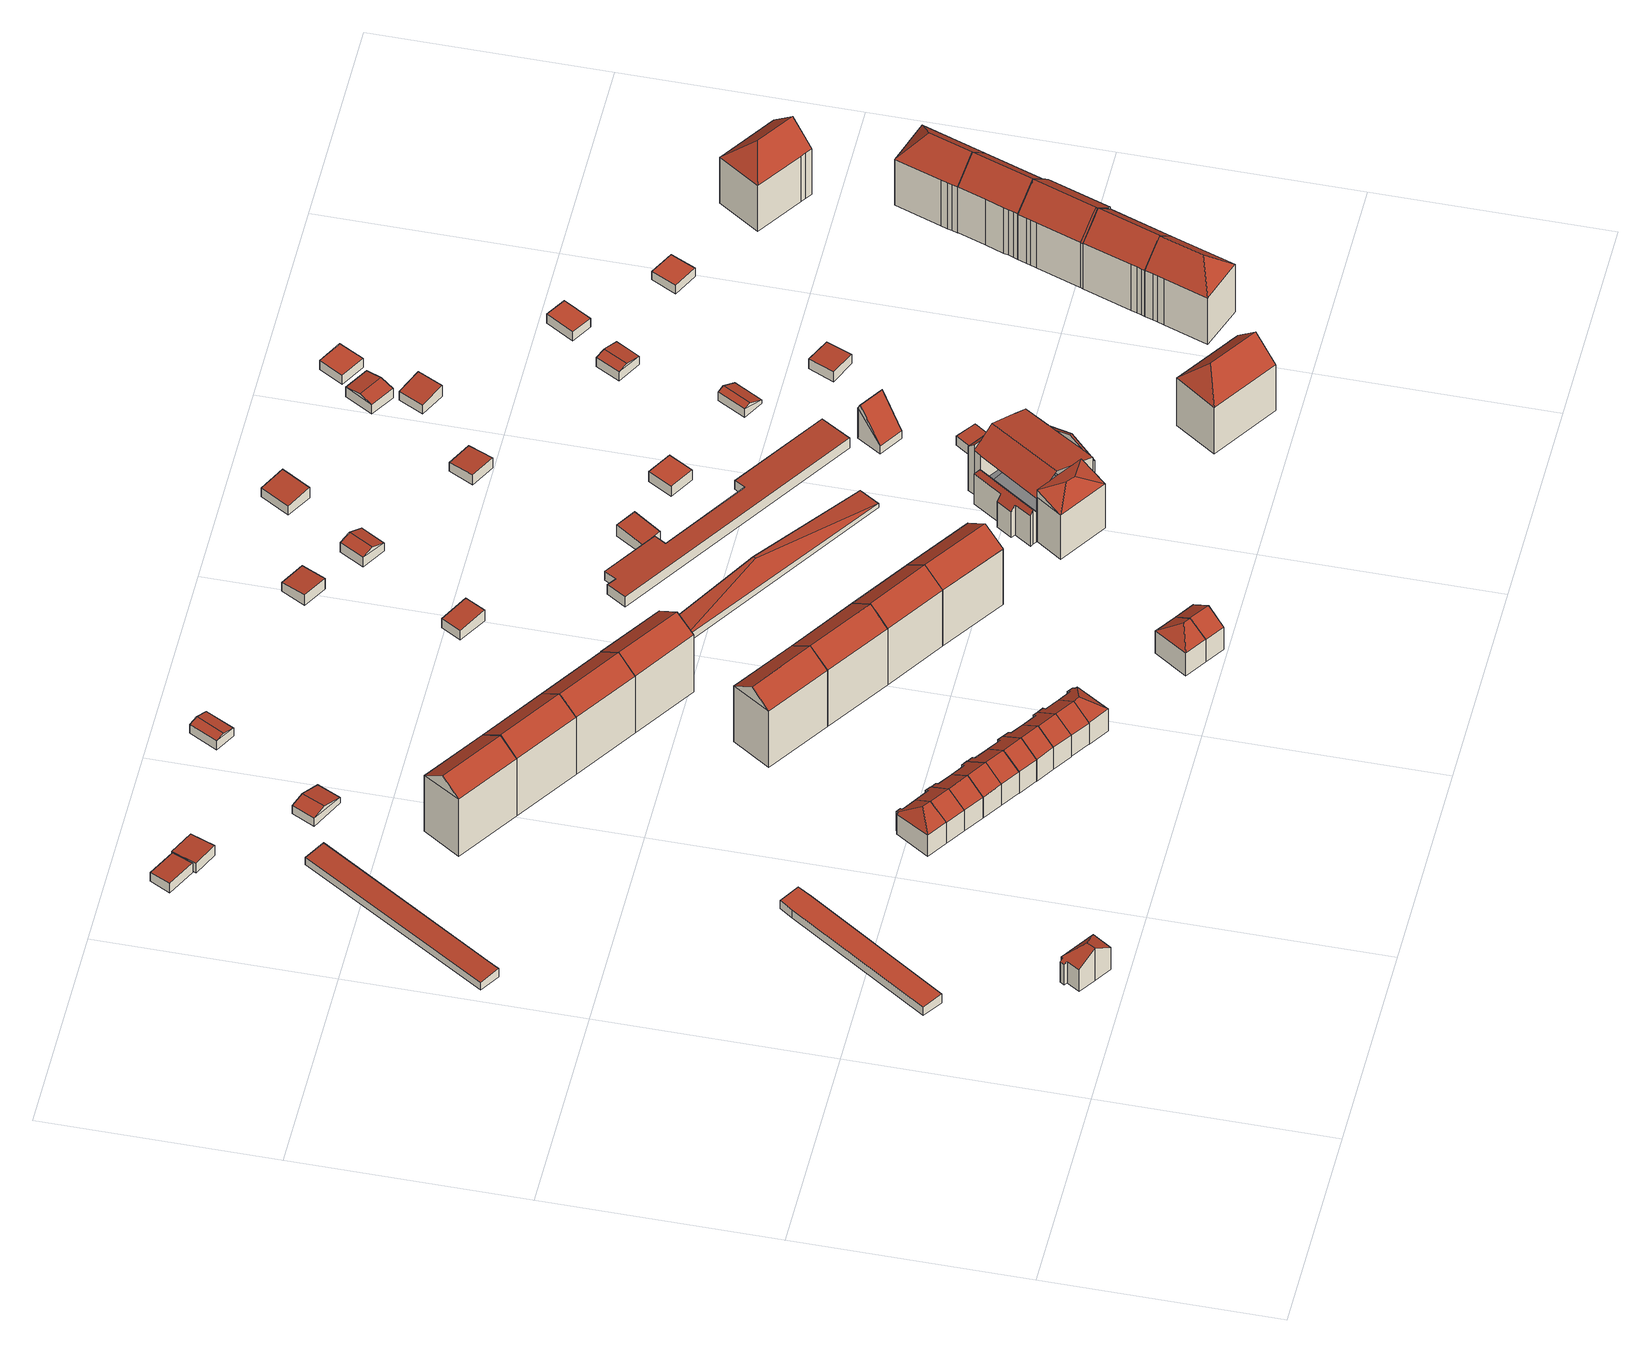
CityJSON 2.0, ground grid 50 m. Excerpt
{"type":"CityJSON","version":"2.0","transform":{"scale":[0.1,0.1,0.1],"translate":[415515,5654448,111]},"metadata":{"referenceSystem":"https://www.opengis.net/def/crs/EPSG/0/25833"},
"CityObjects":{
"building1":{"type":"Building","attributes":{"Dachtyp_tdc":"tdcHipAndGableRoof","Gemeindeschluessel":14612000,"Dachneigung":33.49,"QualitaetDacherkennung":79,"Geometrietyp2DReferenz":"3000","measuredHeight":9.02,"function":"31001_9998","roofType":"5000"},"geometry":[{"type":"Solid","lod":"2","boundaries":[[[[0,1,2,3]],[[1,4,5,2]],[[4,6,7,5]],[[6,8,9,7]],[[1,0,10]],[[0,11,12,13,14,8,6,10]],[[6,4,1,10]],[[9,15,16,17,18,3,2,5,7]],[[8,14,15,9]],[[14,13,16,15]],[[13,12,17,16]],[[12,11,18,17]],[[11,0,3,18]]]],"semantics":{"surfaces":[{"type":"WallSurface"},{"type":"RoofSurface"},{"type":"GroundSurface"}],"values":[[0,0,0,0,1,1,1,2,0,0,0,0,0]]}}]},
"building2":{"type":"Building","attributes":{"Dachtyp_tdc":"tdcPolyFlatRoof","Gemeindeschluessel":14612000,"Dachneigung":2.87,"QualitaetDacherkennung":91,"Geometrietyp2DReferenz":"3000","measuredHeight":2.56,"function":"31001_2463","roofType":"2100"},"geometry":[{"type":"Solid","lod":"2","boundaries":[[[[19,20,21,22]],[[20,23,24,21]],[[23,25,26,24]],[[25,27,28,26]],[[27,29,30,28]],[[29,19,22,30]],[[29,27,25,23,20,19]],[[22,21,24,26,28,30]]]],"semantics":{"surfaces":[{"type":"WallSurface"},{"type":"RoofSurface"},{"type":"GroundSurface"}],"values":[[0,0,0,0,0,0,1,2]]}}]},
"building3":{"type":"Building","attributes":{"Dachtyp_tdc":"tdcPolyFlatRoof","Gemeindeschluessel":14612000,"Dachneigung":3.39,"QualitaetDacherkennung":90,"Geometrietyp2DReferenz":"3000","measuredHeight":2.28,"function":"31001_2463","roofType":"2100"},"geometry":[{"type":"Solid","lod":"2","boundaries":[[[[31,32,33,34]],[[32,35,36,33]],[[35,37,38,36]],[[37,39,40,38]],[[39,31,34,40]],[[39,37,35,32,31]],[[34,33,36,38,40]]]],"semantics":{"surfaces":[{"type":"WallSurface"},{"type":"RoofSurface"},{"type":"GroundSurface"}],"values":[[0,0,0,0,0,1,2]]}}]},
"building4":{"type":"Building","attributes":{"Dachtyp_tdc":"tdcFreeFormRoof","Gemeindeschluessel":14612000,"Dachneigung":44.39,"QualitaetDacherkennung":67,"Geometrietyp2DReferenz":"3000","measuredHeight":8.62,"function":"31001_9998","roofType":"5000"},"geometry":[{"type":"Solid","lod":"2","boundaries":[[[[41,42,43,44]],[[42,45,46,43]],[[45,47,48,46]],[[47,49,50,48]],[[49,51,52,50]],[[51,53,54,52]],[[53,55,56,54]],[[55,41,44,56]],[[57,53,51,49]],[[47,58,57,49]],[[58,45,42,41,55,53,57]],[[47,45,58]],[[44,43,46,48,50,52,54,56]]]],"semantics":{"surfaces":[{"type":"WallSurface"},{"type":"RoofSurface"},{"type":"GroundSurface"}],"values":[[0,0,0,0,0,0,0,0,1,1,1,0,2]]}}]},
"building5":{"type":"Building","attributes":{"Dachtyp_tdc":"tdcPolyFlatRoof","Gemeindeschluessel":14612000,"Dachneigung":3.24,"QualitaetDacherkennung":76,"Geometrietyp2DReferenz":"3000","measuredHeight":2.71,"function":"31001_9998","roofType":"2100"},"geometry":[{"type":"Solid","lod":"2","boundaries":[[[[59,60,61,62]],[[60,63,64,61]],[[63,65,66,64]],[[65,59,62,66]],[[65,63,60,59]],[[62,61,64,66]]]],"semantics":{"surfaces":[{"type":"WallSurface"},{"type":"RoofSurface"},{"type":"GroundSurface"}],"values":[[0,0,0,0,1,2]]}}]},
"building6":{"type":"Building","attributes":{"Dachtyp_tdc":"tdcGableRoof","Gemeindeschluessel":14612000,"Dachneigung":33.71,"QualitaetDacherkennung":76,"Geometrietyp2DReferenz":"3000","measuredHeight":8.75,"function":"31001_9998","roofType":"3100"},"geometry":[{"type":"Solid","lod":"2","boundaries":[[[[67,68,69,70]],[[68,71,72,69]],[[71,73,74,72]],[[73,75,76,74]],[[75,77,48,76]],[[77,78,79,48]],[[78,45,46,79]],[[45,80,81,46]],[[80,67,70,81]],[[78,77,75,73]],[[73,71,68,67,80,45,78]],[[70,69,72,74,76,48,79,46,81]]]],"semantics":{"surfaces":[{"type":"WallSurface"},{"type":"RoofSurface"},{"type":"GroundSurface"}],"values":[[0,0,0,0,0,0,0,0,0,1,1,2]]}}]},
"building7":{"type":"Building","attributes":{"Dachtyp_tdc":"tdcGableRoof","Gemeindeschluessel":14612000,"Dachneigung":33.68,"QualitaetDacherkennung":77,"Geometrietyp2DReferenz":"3000","measuredHeight":8.78,"function":"31001_9998","roofType":"3100"},"geometry":[{"type":"Solid","lod":"2","boundaries":[[[[73,71,82,83]],[[71,84,85,82]],[[84,86,87,85]],[[86,88,89,87]],[[88,90,91,89]],[[90,92,93,91]],[[92,94,95,93]],[[94,75,96,95]],[[75,73,83,96]],[[92,90,88,86,84,71,73]],[[73,75,94,92]],[[83,82,85,87,89,91,93,95,96]]]],"semantics":{"surfaces":[{"type":"WallSurface"},{"type":"RoofSurface"},{"type":"GroundSurface"}],"values":[[0,0,0,0,0,0,0,0,0,1,1,2]]}}]},
"building8":{"type":"Building","attributes":{"Dachtyp_tdc":"tdcPolyFlatRoof","Gemeindeschluessel":14612000,"Dachneigung":3.62,"QualitaetDacherkennung":78,"Geometrietyp2DReferenz":"3000","measuredHeight":2.76,"function":"31001_9998","roofType":"2100"},"geometry":[{"type":"Solid","lod":"2","boundaries":[[[[97,98,99,100]],[[98,101,102,99]],[[101,103,104,102]],[[103,97,100,104]],[[103,101,98,97]],[[100,99,102,104]]]],"semantics":{"surfaces":[{"type":"WallSurface"},{"type":"RoofSurface"},{"type":"GroundSurface"}],"values":[[0,0,0,0,1,2]]}}]},
"building9":{"type":"Building","attributes":{"Dachtyp_tdc":"tdcGableRoof","Gemeindeschluessel":14612000,"Dachneigung":33.71,"QualitaetDacherkennung":77,"Geometrietyp2DReferenz":"3000","measuredHeight":8.79,"function":"31001_9998","roofType":"3100"},"geometry":[{"type":"Solid","lod":"2","boundaries":[[[[92,90,91,93]],[[90,105,106,91]],[[105,107,108,106]],[[107,109,110,108]],[[109,111,112,110]],[[111,113,114,112]],[[94,92,93,95]],[[113,111,109,107,105,90,92]],[[92,94,115,113]],[[93,91,106,108,110,112,114,116,95]],[[113,115,116,114]],[[115,94,95,116]]]],"semantics":{"surfaces":[{"type":"WallSurface"},{"type":"RoofSurface"},{"type":"GroundSurface"}],"values":[[0,0,0,0,0,0,0,1,1,2,0,0]]}}]},
"building10":{"type":"Building","attributes":{"Dachtyp_tdc":"tdcGableRoof","Gemeindeschluessel":14612000,"Dachneigung":35.19,"QualitaetDacherkennung":72,"Geometrietyp2DReferenz":"3000","measuredHeight":19.17,"function":"31001_9998","roofType":"3100"},"geometry":[{"type":"Solid","lod":"2","boundaries":[[[[117,118,119,120]],[[118,121,122,119]],[[121,123,124,122]],[[123,117,120,124]],[[121,118,125]],[[117,123,126]],[[118,117,126,125]],[[123,121,125,126]],[[120,119,122,124]]]],"semantics":{"surfaces":[{"type":"WallSurface"},{"type":"RoofSurface"},{"type":"GroundSurface"}],"values":[[0,0,0,0,0,0,1,1,2]]}}]},
"building11":{"type":"Building","attributes":{"Dachtyp_tdc":"tdcGableRoof","Gemeindeschluessel":14612000,"Dachneigung":34.02,"QualitaetDacherkennung":73,"Geometrietyp2DReferenz":"3000","measuredHeight":8.76,"function":"31001_9998","roofType":"3100"},"geometry":[{"type":"Solid","lod":"2","boundaries":[[[[113,111,112,114]],[[111,127,110,112]],[[127,128,129,110]],[[128,130,131,129]],[[130,132,133,131]],[[132,134,135,133]],[[134,136,137,135]],[[136,115,116,137]],[[115,113,114,116]],[[134,132,130,128,127,111,113]],[[113,115,136,134]],[[114,112,110,129,131,133,135,137,116]]]],"semantics":{"surfaces":[{"type":"WallSurface"},{"type":"RoofSurface"},{"type":"GroundSurface"}],"values":[[0,0,0,0,0,0,0,0,0,1,1,2]]}}]},
"building12":{"type":"Building","attributes":{"Dachtyp_tdc":"tdcGableRoof","Gemeindeschluessel":14612000,"Dachneigung":33.76,"QualitaetDacherkennung":71,"Geometrietyp2DReferenz":"3000","measuredHeight":8.84,"function":"31001_9998","roofType":"3100"},"geometry":[{"type":"Solid","lod":"2","boundaries":[[[[138,139,140,141]],[[139,142,143,140]],[[142,144,145,143]],[[144,146,147,145]],[[146,136,148,147]],[[136,149,150,148]],[[149,132,151,150]],[[132,152,153,151]],[[152,138,141,153]],[[149,136,146,144]],[[144,142,139,138,152,132,149]],[[141,140,143,145,147,148,150,151,153]]]],"semantics":{"surfaces":[{"type":"WallSurface"},{"type":"RoofSurface"},{"type":"GroundSurface"}],"values":[[0,0,0,0,0,0,0,0,0,1,1,2]]}}]},
"building13":{"type":"Building","attributes":{"Dachtyp_tdc":"tdcGableRoof","Gemeindeschluessel":14612000,"Dachneigung":17.15,"QualitaetDacherkennung":64,"Geometrietyp2DReferenz":"3000","measuredHeight":3.1,"function":"31001_9998","roofType":"3100"},"geometry":[{"type":"Solid","lod":"2","boundaries":[[[[154,155,156,157]],[[155,158,159,156]],[[158,160,161,159]],[[160,154,157,161]],[[158,155,162]],[[154,160,163]],[[155,154,163,162]],[[160,158,162,163]],[[157,156,159,161]]]],"semantics":{"surfaces":[{"type":"WallSurface"},{"type":"RoofSurface"},{"type":"GroundSurface"}],"values":[[0,0,0,0,0,0,1,1,2]]}}]},
"building14":{"type":"Building","attributes":{"Dachtyp_tdc":"tdcGableRoof","Gemeindeschluessel":14612000,"Dachneigung":34.05,"QualitaetDacherkennung":75,"Geometrietyp2DReferenz":"3000","measuredHeight":8.96,"function":"31001_9998","roofType":"3100"},"geometry":[{"type":"Solid","lod":"2","boundaries":[[[[164,165,166,167]],[[165,168,169,166]],[[168,170,171,169]],[[170,172,173,171]],[[172,146,174,173]],[[146,144,175,174]],[[144,142,176,175]],[[142,177,178,176]],[[177,164,167,178]],[[144,146,172,170]],[[170,168,165,164,177,142,144]],[[167,166,169,171,173,174,175,176,178]]]],"semantics":{"surfaces":[{"type":"WallSurface"},{"type":"RoofSurface"},{"type":"GroundSurface"}],"values":[[0,0,0,0,0,0,0,0,0,1,1,2]]}}]},
"building15":{"type":"Building","attributes":{"Dachtyp_tdc":"tdcGableRoof","Gemeindeschluessel":14612000,"Dachneigung":35.33,"QualitaetDacherkennung":71,"Geometrietyp2DReferenz":"3000","measuredHeight":19.22,"function":"31001_9998","roofType":"3100"},"geometry":[{"type":"Solid","lod":"2","boundaries":[[[[123,179,180,124]],[[179,181,182,180]],[[181,117,120,182]],[[117,123,124,120]],[[181,179,183]],[[123,117,184]],[[179,123,184,183]],[[117,181,183,184]],[[124,180,182,120]]]],"semantics":{"surfaces":[{"type":"WallSurface"},{"type":"RoofSurface"},{"type":"GroundSurface"}],"values":[[0,0,0,0,0,0,1,1,2]]}}]},
"building16":{"type":"Building","attributes":{"Dachtyp_tdc":"tdcFreeFormRoof","Gemeindeschluessel":14612000,"Dachneigung":33.22,"QualitaetDacherkennung":77,"Geometrietyp2DReferenz":"3000","measuredHeight":8.92,"function":"31001_9998","roofType":"5000"},"geometry":[{"type":"Solid","lod":"2","boundaries":[[[[185,172,173,186]],[[172,168,169,173]],[[168,187,188,169]],[[187,189,190,188]],[[189,191,192,190]],[[191,193,194,192]],[[193,185,186,194]],[[193,191,189,187,168,195,196]],[[185,196,195,172]],[[185,193,196]],[[168,172,195]],[[186,173,169,188,190,192,194]]]],"semantics":{"surfaces":[{"type":"WallSurface"},{"type":"RoofSurface"},{"type":"GroundSurface"}],"values":[[0,0,0,0,0,0,0,1,1,0,0,2]]}}]},
"building17":{"type":"Building","attributes":{"Dachtyp_tdc":"tdcFreeFormRoof","Gemeindeschluessel":14612000,"Dachneigung":33.21,"QualitaetDacherkennung":79,"Geometrietyp2DReferenz":"3000","measuredHeight":8.79,"function":"31001_9998","roofType":"5000"},"geometry":[{"type":"Solid","lod":"2","boundaries":[[[[197,193,198,199]],[[193,191,200,198]],[[191,201,202,200]],[[201,203,204,202]],[[203,205,206,204]],[[205,207,208,206]],[[207,197,199,208]],[[209,205,203,201,191,193,210]],[[207,209,210,197]],[[207,205,209]],[[193,197,210]],[[199,198,200,202,204,206,208]]]],"semantics":{"surfaces":[{"type":"WallSurface"},{"type":"RoofSurface"},{"type":"GroundSurface"}],"values":[[0,0,0,0,0,0,0,1,1,0,0,2]]}}]},
"building18":{"type":"Building","attributes":{"Dachtyp_tdc":"tdcHipAndGableRoof","Gemeindeschluessel":14612000,"Dachneigung":36.9,"QualitaetDacherkennung":70,"Geometrietyp2DReferenz":"3000","measuredHeight":8.59,"function":"31001_9998","roofType":"5000"},"geometry":[{"type":"Solid","lod":"2","boundaries":[[[[205,211,212,213]],[[211,214,215,212]],[[214,216,217,215]],[[216,218,219,217]],[[218,220,221,219]],[[220,222,223,221]],[[222,224,225,223]],[[224,226,227,225]],[[226,205,213,227]],[[222,220,228]],[[220,218,216,214,211,205,226,228]],[[226,224,222,228]],[[213,212,215,217,219,221,223,225,227]]]],"semantics":{"surfaces":[{"type":"WallSurface"},{"type":"RoofSurface"},{"type":"GroundSurface"}],"values":[[0,0,0,0,0,0,0,0,0,1,1,1,2]]}}]},
"building19":{"type":"Building","attributes":{"Dachtyp_tdc":"tdcGableRoof","Gemeindeschluessel":14612000,"Dachneigung":35.58,"QualitaetDacherkennung":71,"Geometrietyp2DReferenz":"3000","measuredHeight":19.17,"function":"31001_9998","roofType":"3100"},"geometry":[{"type":"Solid","lod":"2","boundaries":[[[[229,230,231,232]],[[230,233,234,231]],[[233,235,236,234]],[[235,229,232,236]],[[233,230,237]],[[229,235,238]],[[230,229,238,237]],[[235,233,237,238]],[[232,231,234,236]]]],"semantics":{"surfaces":[{"type":"WallSurface"},{"type":"RoofSurface"},{"type":"GroundSurface"}],"values":[[0,0,0,0,0,0,1,1,2]]}}]},
"building20":{"type":"Building","attributes":{"Dachtyp_tdc":"tdcGableRoof","Gemeindeschluessel":14612000,"Dachneigung":35.27,"QualitaetDacherkennung":72,"Geometrietyp2DReferenz":"3000","measuredHeight":19.23,"function":"31001_9998","roofType":"3100"},"geometry":[{"type":"Solid","lod":"2","boundaries":[[[[179,239,240,180]],[[239,241,242,240]],[[241,181,182,242]],[[181,179,180,182]],[[241,239,243]],[[179,181,244]],[[239,179,244,243]],[[181,241,243,244]],[[180,240,242,182]]]],"semantics":{"surfaces":[{"type":"WallSurface"},{"type":"RoofSurface"},{"type":"GroundSurface"}],"values":[[0,0,0,0,0,0,1,1,2]]}}]},
"building21":{"type":"Building","attributes":{"Dachtyp_tdc":"tdcFreeFormRoof","Gemeindeschluessel":14612000,"Dachneigung":35.27,"QualitaetDacherkennung":71,"Geometrietyp2DReferenz":"3000","measuredHeight":19.16,"function":"31001_9998","roofType":"5000"},"geometry":[{"type":"Solid","lod":"2","boundaries":[[[[245,233,234,246]],[[233,230,231,234]],[[230,247,248,231]],[[247,249,250,248]],[[249,245,246,250]],[[249,247,230,251,252]],[[245,252,251,233]],[[230,233,251]],[[245,249,252]],[[246,234,231,248,250]]]],"semantics":{"surfaces":[{"type":"WallSurface"},{"type":"RoofSurface"},{"type":"GroundSurface"}],"values":[[0,0,0,0,0,1,1,0,0,2]]}}]},
"building22":{"type":"Building","attributes":{"Dachtyp_tdc":"tdcGableRoof","Gemeindeschluessel":14612000,"Dachneigung":15.84,"QualitaetDacherkennung":65,"Geometrietyp2DReferenz":"3000","measuredHeight":3.01,"function":"31001_9998","roofType":"3100"},"geometry":[{"type":"Solid","lod":"2","boundaries":[[[[253,254,255,256]],[[254,257,258,255]],[[257,259,260,258]],[[259,253,256,260]],[[257,254,261]],[[253,259,262]],[[254,253,262,261]],[[259,257,261,262]],[[256,255,258,260]]]],"semantics":{"surfaces":[{"type":"WallSurface"},{"type":"RoofSurface"},{"type":"GroundSurface"}],"values":[[0,0,0,0,0,0,1,1,2]]}}]},
"building23":{"type":"Building","attributes":{"Dachtyp_tdc":"tdcGableRoof","Gemeindeschluessel":14612000,"Dachneigung":35.03,"QualitaetDacherkennung":70,"Geometrietyp2DReferenz":"3000","measuredHeight":19.16,"function":"31001_9998","roofType":"3100"},"geometry":[{"type":"Solid","lod":"2","boundaries":[[[[263,241,242,264]],[[241,265,240,242]],[[265,266,267,240]],[[266,263,264,267]],[[265,241,243]],[[263,266,268]],[[241,263,268,243]],[[266,265,243,268]],[[264,242,240,267]]]],"semantics":{"surfaces":[{"type":"WallSurface"},{"type":"RoofSurface"},{"type":"GroundSurface"}],"values":[[0,0,0,0,0,0,1,1,2]]}}]},
"building24":{"type":"Building","attributes":{"Dachtyp_tdc":"tdcHipAndGableRoof","Gemeindeschluessel":14612000,"Dachneigung":37.84,"QualitaetDacherkennung":79,"Geometrietyp2DReferenz":"3000","measuredHeight":9.01,"function":"31001_9998","roofType":"5000"},"geometry":[{"type":"Solid","lod":"2","boundaries":[[[[269,270,271,272]],[[270,273,274,271]],[[273,275,276,274]],[[275,269,272,276]],[[273,270,277]],[[269,275,278]],[[270,269,278,277]],[[275,273,277,278]],[[272,271,274,276]]]],"semantics":{"surfaces":[{"type":"WallSurface"},{"type":"RoofSurface"},{"type":"GroundSurface"}],"values":[[0,0,0,0,1,0,1,1,2]]}}]},
"building25":{"type":"Building","attributes":{"Dachtyp_tdc":"tdcGableRoof","Gemeindeschluessel":14612000,"Dachneigung":33.44,"QualitaetDacherkennung":82,"Geometrietyp2DReferenz":"3000","measuredHeight":9.07,"function":"31001_9998","roofType":"3100"},"geometry":[{"type":"Solid","lod":"2","boundaries":[[[[275,279,280,276]],[[279,281,282,280]],[[281,283,272,282]],[[283,275,276,272]],[[281,279,284]],[[275,283,285]],[[279,275,285,284]],[[283,281,284,285]],[[276,280,282,272]]]],"semantics":{"surfaces":[{"type":"WallSurface"},{"type":"RoofSurface"},{"type":"GroundSurface"}],"values":[[0,0,0,0,0,0,1,1,2]]}}]},
"building26":{"type":"Building","attributes":{"Dachtyp_tdc":"tdcFreeFormRoof","Gemeindeschluessel":14612000,"Dachneigung":35.55,"QualitaetDacherkennung":70,"Geometrietyp2DReferenz":"3000","measuredHeight":19.19,"function":"31001_9998","roofType":"5000"},"geometry":[{"type":"Solid","lod":"2","boundaries":[[[[245,249,250,246]],[[249,247,248,250]],[[247,286,287,248]],[[286,288,289,287]],[[288,245,246,289]],[[288,290,291,245]],[[290,286,247,249,291]],[[249,245,291]],[[288,286,290]],[[246,250,248,287,289]]]],"semantics":{"surfaces":[{"type":"WallSurface"},{"type":"RoofSurface"},{"type":"GroundSurface"}],"values":[[0,0,0,0,0,1,1,0,0,2]]}}]},
"building27":{"type":"Building","attributes":{"Dachtyp_tdc":"tdcGableRoof","Gemeindeschluessel":14612000,"Dachneigung":35.67,"QualitaetDacherkennung":72,"Geometrietyp2DReferenz":"3000","measuredHeight":19.19,"function":"31001_9998","roofType":"3100"},"geometry":[{"type":"Solid","lod":"2","boundaries":[[[[292,293,287,289]],[[293,294,295,287]],[[294,296,297,295]],[[296,298,299,297]],[[298,292,289,299]],[[300,301,302,290,288]],[[293,290,302,294]],[[294,302,301,296]],[[292,288,290,293]],[[298,300,288,292]],[[296,301,300,298]],[[289,287,295,297,299]]]],"semantics":{"surfaces":[{"type":"WallSurface"},{"type":"RoofSurface"},{"type":"GroundSurface"}],"values":[[0,0,0,0,0,1,1,0,0,0,0,2]]}}]},
"building28":{"type":"Building","attributes":{"Dachtyp_tdc":"tdcPolyFlatRoof","Gemeindeschluessel":14612000,"Dachneigung":3.67,"QualitaetDacherkennung":68,"Geometrietyp2DReferenz":"3000","measuredHeight":2.94,"function":"31001_9998","roofType":"2100"},"geometry":[{"type":"Solid","lod":"2","boundaries":[[[[303,304,305,306]],[[304,307,308,305]],[[307,309,310,308]],[[309,303,306,310]],[[309,307,304,303]],[[306,305,308,310]]]],"semantics":{"surfaces":[{"type":"WallSurface"},{"type":"RoofSurface"},{"type":"GroundSurface"}],"values":[[0,0,0,0,1,2]]}}]},
"building29":{"type":"Building","attributes":{"Dachtyp_tdc":"tdcHipRoof","Gemeindeschluessel":14612000,"Dachneigung":65.83,"QualitaetDacherkennung":12,"Geometrietyp2DReferenz":"3000","measuredHeight":6.75,"function":"31001_2463","roofType":"3200"},"geometry":[{"type":"Solid","lod":"2","boundaries":[[[[311,312,313,314]],[[312,315,316,313]],[[315,317,318,316]],[[317,311,314,318]],[[315,312,319]],[[311,317,320]],[[312,311,320,319]],[[317,315,319,320]],[[314,313,316,318]]]],"semantics":{"surfaces":[{"type":"WallSurface"},{"type":"RoofSurface"},{"type":"GroundSurface"}],"values":[[0,0,0,0,1,1,1,1,2]]}}]},
"building30":{"type":"Building","attributes":{"Dachtyp_tdc":"tdcPolyFlatRoof","Gemeindeschluessel":14612000,"Dachneigung":6.02,"QualitaetDacherkennung":61,"Geometrietyp2DReferenz":"3000","measuredHeight":3.01,"function":"31001_9998","roofType":"2100"},"geometry":[{"type":"Solid","lod":"2","boundaries":[[[[321,322,323,324]],[[322,325,326,323]],[[325,327,328,326]],[[327,321,324,328]],[[327,325,322,321]],[[324,323,326,328]]]],"semantics":{"surfaces":[{"type":"WallSurface"},{"type":"RoofSurface"},{"type":"GroundSurface"}],"values":[[0,0,0,0,1,2]]}}]},
"building31":{"type":"Building","attributes":{"Dachtyp_tdc":"tdcPolyFlatRoof","Gemeindeschluessel":14612000,"Dachneigung":4.08,"QualitaetDacherkennung":80,"Geometrietyp2DReferenz":"3000","measuredHeight":3.25,"function":"31001_9998","roofType":"2100"},"geometry":[{"type":"Solid","lod":"2","boundaries":[[[[329,330,331,332]],[[330,333,334,331]],[[333,335,336,334]],[[335,329,332,336]],[[335,333,330,329]],[[332,331,334,336]]]],"semantics":{"surfaces":[{"type":"WallSurface"},{"type":"RoofSurface"},{"type":"GroundSurface"}],"values":[[0,0,0,0,1,2]]}}]},
"building32":{"type":"Building","attributes":{"Gemeindeschluessel":14612000,"Geometrietyp2DReferenz":"3000","function":"31001_9998","roofType":"9999"},"children":["building32-1","building32-2","building32-3","building32-4","building32-5"]},
"building32-1":{"type":"BuildingPart","attributes":{"Dachtyp_tdc":"tdcPolyFlatRoof","Dachneigung":43.98,"QualitaetDacherkennung":29,"Geometrietyp2DReferenz":"3000","measuredHeight":14,"roofType":"2100"},"parents":["building32"],"geometry":[{"type":"MultiSurface","lod":"2","boundaries":[[[337,338,339,340]],[[341,342,343,344,345]],[[342,337,340,343]],[[342,341,346,347,338,337]],[[340,339,348,344,343]]],"semantics":{"surfaces":[{"type":"WallSurface"},{"type":"RoofSurface"},{"type":"GroundSurface"}],"values":[0,0,0,1,2]}}]},
"building32-2":{"type":"BuildingPart","attributes":{"Dachtyp_tdc":"tdcGableRoof","Dachneigung":18.39,"QualitaetDacherkennung":35,"Geometrietyp2DReferenz":"3000","measuredHeight":16.03,"roofType":"3100"},"parents":["building32"],"geometry":[{"type":"MultiSurface","lod":"2","boundaries":[[[349,345,344,350,351]],[[352,353,354,339,338]],[[353,355,356,357,354]],[[358,359,360,361]],[[359,362,360]],[[363,364,365,366,367]],[[368,369,359,358,370,371,355,353,352,372]],[[372,346,345,349,364,363,373,368]],[[350,344,348,339,354,357,361,360,374,367,366]]],"semantics":{"surfaces":[{"type":"WallSurface"},{"type":"RoofSurface"},{"type":"GroundSurface"}],"values":[0,0,0,0,0,0,1,1,2]}}]},
"building32-3":{"type":"BuildingPart","attributes":{"Dachtyp_tdc":"tdcGableRoof","Dachneigung":22.53,"QualitaetDacherkennung":14,"Geometrietyp2DReferenz":"3000","measuredHeight":14.55,"roofType":"3100"},"parents":["building32"],"geometry":[{"type":"MultiSurface","lod":"2","boundaries":[[[357,375,376,361]],[[356,377,375,357]],[[377,378,376,375]],[[378,379,361,376]],[[378,377,380]],[[377,356,371,381,380]],[[379,378,380,381,370]]],"semantics":{"surfaces":[{"type":"GroundSurface"},{"type":"WallSurface"},{"type":"RoofSurface"}],"values":[0,1,1,1,1,2,2]}}]},
"building32-4":{"type":"BuildingPart","attributes":{"Dachtyp_tdc":"tdcHipRoof","Dachneigung":43.52,"QualitaetDacherkennung":37,"Geometrietyp2DReferenz":"3000","measuredHeight":15.68,"roofType":"3200"},"parents":["building32"],"geometry":[{"type":"MultiSurface","lod":"2","boundaries":[[[362,382,383,360]],[[382,384,385,383]],[[384,363,367,385]],[[382,386,387]],[[388,384,389]],[[386,369,390,373,388,389,387]],[[384,382,387,389]],[[384,388,363]],[[359,386,362]],[[362,386,382]],[[360,383,385,367,374]]],"semantics":{"surfaces":[{"type":"WallSurface"},{"type":"RoofSurface"},{"type":"GroundSurface"}],"values":[0,0,0,1,1,1,1,0,0,0,2]}}]},
"building32-5":{"type":"BuildingPart","attributes":{"Dachtyp_tdc":"tdcFreeFormRoof","Dachneigung":51.57,"QualitaetDacherkennung":10,"Geometrietyp2DReferenz":"3000","measuredHeight":9.66,"roofType":"5000"},"parents":["building32"],"geometry":[{"type":"MultiSurface","lod":"2","boundaries":[[[391,392,393,394,395,396,397,398]],[[399,400,401,402,350,366,403,404,405]],[[394,393,400,399]],[[393,392,401,400]],[[392,391,402,401]],[[391,351,350,402]],[[365,397,403,366]],[[397,396,404,403]],[[396,395,405,404]],[[395,394,399,405]],[[397,365,351,398]],[[351,391,398]]],"semantics":{"surfaces":[{"type":"RoofSurface"},{"type":"GroundSurface"},{"type":"WallSurface"}],"values":[0,1,2,2,2,2,2,2,2,2,0,0]}}]},
"building33":{"type":"Building","attributes":{"Dachtyp_tdc":"tdcGableRoof","Gemeindeschluessel":14612000,"Dachneigung":22.77,"QualitaetDacherkennung":75,"Geometrietyp2DReferenz":"3000","measuredHeight":3.52,"function":"31001_9998","roofType":"3100"},"geometry":[{"type":"Solid","lod":"2","boundaries":[[[[406,407,408,409]],[[407,410,411,408]],[[410,412,413,411]],[[412,406,409,413]],[[410,407,414]],[[406,412,415]],[[407,406,415,414]],[[412,410,414,415]],[[409,408,411,413]]]],"semantics":{"surfaces":[{"type":"WallSurface"},{"type":"RoofSurface"},{"type":"GroundSurface"}],"values":[[0,0,0,0,0,0,1,1,2]]}}]},
"building34":{"type":"Building","attributes":{"Dachtyp_tdc":"tdcPolyFlatRoof","Gemeindeschluessel":14612000,"Dachneigung":2.92,"QualitaetDacherkennung":88,"Geometrietyp2DReferenz":"3000","measuredHeight":2.89,"function":"31001_2463","roofType":"2100"},"geometry":[{"type":"Solid","lod":"2","boundaries":[[[[416,417,418,419]],[[417,420,421,418]],[[420,422,423,421]],[[422,424,425,423]],[[424,426,427,425]],[[426,428,429,427]],[[428,430,431,429]],[[430,432,433,431]],[[432,434,435,433]],[[434,416,419,435]],[[434,432,430,428,426,424,422,420,417,416]],[[419,418,421,423,425,427,429,431,433,435]]]],"semantics":{"surfaces":[{"type":"WallSurface"},{"type":"RoofSurface"},{"type":"GroundSurface"}],"values":[[0,0,0,0,0,0,0,0,0,0,1,2]]}}]},
"building35":{"type":"Building","attributes":{"Dachtyp_tdc":"tdcPolyFlatRoof","Gemeindeschluessel":14612000,"Dachneigung":0,"QualitaetDacherkennung":71,"Geometrietyp2DReferenz":"3000","measuredHeight":2.74,"function":"31001_9998","roofType":"1000"},"geometry":[{"type":"Solid","lod":"2","boundaries":[[[[436,437,438,439]],[[437,440,441,438]],[[440,442,443,441]],[[442,436,439,443]],[[442,440,437,436]],[[439,438,441,443]]]],"semantics":{"surfaces":[{"type":"WallSurface"},{"type":"RoofSurface"},{"type":"GroundSurface"}],"values":[[0,0,0,0,1,2]]}}]},
"building36":{"type":"Building","attributes":{"Dachtyp_tdc":"tdcPolyFlatRoof","Gemeindeschluessel":14612000,"Dachneigung":6.01,"QualitaetDacherkennung":71,"Geometrietyp2DReferenz":"3000","measuredHeight":3.05,"function":"31001_9998","roofType":"2100"},"geometry":[{"type":"Solid","lod":"2","boundaries":[[[[444,445,446,447]],[[445,448,449,446]],[[448,450,451,449]],[[450,444,447,451]],[[450,448,445,444]],[[447,446,449,451]]]],"semantics":{"surfaces":[{"type":"WallSurface"},{"type":"RoofSurface"},{"type":"GroundSurface"}],"values":[[0,0,0,0,1,2]]}}]},
"building37":{"type":"Building","attributes":{"Dachtyp_tdc":"tdcPolyFlatRoof","Gemeindeschluessel":14612000,"Dachneigung":2.66,"QualitaetDacherkennung":67,"Geometrietyp2DReferenz":"3000","measuredHeight":2.46,"function":"31001_9998","roofType":"2100"},"geometry":[{"type":"Solid","lod":"2","boundaries":[[[[452,453,454,455]],[[453,456,457,454]],[[453,452,458,456]],[[457,459,455,454]],[[456,458,459,457]],[[458,452,455,459]]]],"semantics":{"surfaces":[{"type":"WallSurface"},{"type":"RoofSurface"},{"type":"GroundSurface"}],"values":[[0,0,1,2,0,0]]}}]},
"building38":{"type":"Building","attributes":{"Dachtyp_tdc":"tdcPolyFlatRoof","Gemeindeschluessel":14612000,"Dachneigung":4.95,"QualitaetDacherkennung":71,"Geometrietyp2DReferenz":"3000","measuredHeight":2.9,"function":"31001_9998","roofType":"2100"},"geometry":[{"type":"Solid","lod":"2","boundaries":[[[[460,461,462,463]],[[461,464,465,462]],[[464,466,467,465]],[[466,460,463,467]],[[466,464,461,460]],[[463,462,465,467]]]],"semantics":{"surfaces":[{"type":"WallSurface"},{"type":"RoofSurface"},{"type":"GroundSurface"}],"values":[[0,0,0,0,1,2]]}}]},
"building39":{"type":"Building","attributes":{"Dachtyp_tdc":"tdcGableRoof","Gemeindeschluessel":14612000,"Dachneigung":54.52,"QualitaetDacherkennung":4,"Geometrietyp2DReferenz":"3000","measuredHeight":9.67,"function":"31001_9998","roofType":"3100"},"geometry":[{"type":"Solid","lod":"2","boundaries":[[[[468,469,470,471]],[[469,472,473,470]],[[472,474,475,473]],[[474,468,471,475]],[[472,469,476]],[[468,474,477]],[[469,468,477,476]],[[474,472,476,477]],[[471,470,473,475]]]],"semantics":{"surfaces":[{"type":"WallSurface"},{"type":"RoofSurface"},{"type":"GroundSurface"}],"values":[[0,0,0,0,0,0,1,1,2]]}}]},
"building40":{"type":"Building","attributes":{"Dachtyp_tdc":"tdcFreeFormRoof","Gemeindeschluessel":14612000,"Dachneigung":42.52,"QualitaetDacherkennung":81,"Geometrietyp2DReferenz":"3000","measuredHeight":17.97,"function":"31001_9998","roofType":"5000"},"geometry":[{"type":"Solid","lod":"2","boundaries":[[[[478,479,480,481]],[[479,482,483,480]],[[482,484,485,483]],[[484,486,487,485]],[[486,488,489,487]],[[488,478,481,489]],[[490,479,478]],[[488,491,490,478]],[[491,486,484,482,479,490]],[[488,486,491]],[[481,480,483,485,487,489]]]],"semantics":{"surfaces":[{"type":"WallSurface"},{"type":"RoofSurface"},{"type":"GroundSurface"}],"values":[[0,0,0,0,0,0,1,1,1,0,2]]}}]},
"building41":{"type":"Building","attributes":{"Dachtyp_tdc":"tdcGableRoof","Gemeindeschluessel":14612000,"Dachneigung":27.62,"QualitaetDacherkennung":67,"Geometrietyp2DReferenz":"3000","measuredHeight":2.82,"function":"31001_9998","roofType":"3100"},"geometry":[{"type":"Solid","lod":"2","boundaries":[[[[492,493,494,495]],[[493,496,497,494]],[[496,498,499,497]],[[498,492,495,499]],[[496,493,500]],[[492,498,501]],[[493,492,501,500]],[[498,496,500,501]],[[495,494,497,499]]]],"semantics":{"surfaces":[{"type":"WallSurface"},{"type":"RoofSurface"},{"type":"GroundSurface"}],"values":[[0,0,0,0,0,0,1,1,2]]}}]},
"building42":{"type":"Building","attributes":{"Dachtyp_tdc":"tdcPolyFlatRoof","Gemeindeschluessel":14612000,"Dachneigung":6.28,"QualitaetDacherkennung":87,"Geometrietyp2DReferenz":"3000","measuredHeight":3.1,"function":"31001_9998","roofType":"2100"},"geometry":[{"type":"Solid","lod":"2","boundaries":[[[[502,503,504,505]],[[503,506,507,504]],[[506,508,509,507]],[[508,502,505,509]],[[508,506,503,502]],[[505,504,507,509]]]],"semantics":{"surfaces":[{"type":"WallSurface"},{"type":"RoofSurface"},{"type":"GroundSurface"}],"values":[[0,0,0,0,1,2]]}}]},
"building43":{"type":"Building","attributes":{"Dachtyp_tdc":"tdcGableRoof","Gemeindeschluessel":14612000,"Dachneigung":11.62,"QualitaetDacherkennung":66,"Geometrietyp2DReferenz":"3000","measuredHeight":3.38,"function":"31001_9998","roofType":"3100"},"geometry":[{"type":"Solid","lod":"2","boundaries":[[[[510,511,512,513]],[[511,514,515,512]],[[514,516,517,515]],[[516,510,513,517]],[[514,511,518]],[[510,516,519]],[[511,510,519,518]],[[516,514,518,519]],[[513,512,515,517]]]],"semantics":{"surfaces":[{"type":"WallSurface"},{"type":"RoofSurface"},{"type":"GroundSurface"}],"values":[[0,0,0,0,0,0,1,1,2]]}}]},
"building44":{"type":"Building","attributes":{"Dachtyp_tdc":"tdcPolyFlatRoof","Gemeindeschluessel":14612000,"Dachneigung":3.51,"QualitaetDacherkennung":65,"Geometrietyp2DReferenz":"3000","measuredHeight":2.83,"function":"31001_9998","roofType":"2100"},"geometry":[{"type":"Solid","lod":"2","boundaries":[[[[520,521,522,523]],[[521,524,525,522]],[[524,526,527,525]],[[526,520,523,527]],[[526,524,521,520]],[[523,522,525,527]]]],"semantics":{"surfaces":[{"type":"WallSurface"},{"type":"RoofSurface"},{"type":"GroundSurface"}],"values":[[0,0,0,0,1,2]]}}]},
"building45":{"type":"Building","attributes":{"Dachtyp_tdc":"tdcGableRoof","Gemeindeschluessel":14612000,"Dachneigung":10.1,"QualitaetDacherkennung":66,"Geometrietyp2DReferenz":"3000","measuredHeight":3,"function":"31001_9998","roofType":"3100"},"geometry":[{"type":"Solid","lod":"2","boundaries":[[[[528,529,530,531]],[[532,533,534,535]],[[536,537,533,532]],[[537,529,534,533]],[[529,528,535,534]],[[528,536,532,535]],[[529,537,530]],[[536,528,531]],[[537,536,531,530]]]],"semantics":{"surfaces":[{"type":"RoofSurface"},{"type":"GroundSurface"},{"type":"WallSurface"}],"values":[[0,1,2,2,2,2,2,2,0]]}}]},
"building46":{"type":"Building","attributes":{"Dachtyp_tdc":"tdcPolyFlatRoof","Gemeindeschluessel":14612000,"Dachneigung":0,"QualitaetDacherkennung":58,"Geometrietyp2DReferenz":"3000","measuredHeight":2.61,"function":"31001_9998","roofType":"1000"},"geometry":[{"type":"Solid","lod":"2","boundaries":[[[[538,539,540,541]],[[539,542,543,540]],[[542,544,545,543]],[[544,538,541,545]],[[544,542,539,538]],[[541,540,543,545]]]],"semantics":{"surfaces":[{"type":"WallSurface"},{"type":"RoofSurface"},{"type":"GroundSurface"}],"values":[[0,0,0,0,1,2]]}}]},
"building47":{"type":"Building","attributes":{"Dachtyp_tdc":"tdcFreeFormRoof","Gemeindeschluessel":14612000,"Dachneigung":40.67,"QualitaetDacherkennung":84,"Geometrietyp2DReferenz":"3000","measuredHeight":17.68,"function":"31001_9998","roofType":"5000"},"geometry":[{"type":"Solid","lod":"2","boundaries":[[[[546,547,548,549]],[[547,550,551,548]],[[550,552,553,551]],[[552,554,555,553]],[[554,556,557,555]],[[558,556,559,560]],[[560,559,554,552,550,547,546]],[[556,554,559]],[[549,548,551,553,555,557,561]],[[556,558,561,557]],[[558,546,549,561]],[[558,560,546]]]],"semantics":{"surfaces":[{"type":"WallSurface"},{"type":"RoofSurface"},{"type":"GroundSurface"}],"values":[[0,0,0,0,0,1,1,0,2,0,0,1]]}}]},
"building48":{"type":"Building","attributes":{"Dachtyp_tdc":"tdcPolyFlatRoof","Gemeindeschluessel":14612000,"Dachneigung":0,"QualitaetDacherkennung":74,"Geometrietyp2DReferenz":"3000","measuredHeight":2.52,"function":"31001_9998","roofType":"1000"},"geometry":[{"type":"Solid","lod":"2","boundaries":[[[[562,563,564,565]],[[563,566,567,564]],[[566,568,569,567]],[[568,562,565,569]],[[568,566,563,562]],[[565,564,567,569]]]],"semantics":{"surfaces":[{"type":"WallSurface"},{"type":"RoofSurface"},{"type":"GroundSurface"}],"values":[[0,0,0,0,1,2]]}}]},
"building49":{"type":"Building","attributes":{"Dachtyp_tdc":"tdcFreeFormRoof","Gemeindeschluessel":14612000,"Dachneigung":41.11,"QualitaetDacherkennung":85,"Geometrietyp2DReferenz":"3000","measuredHeight":17.71,"function":"31001_9998","roofType":"5000"},"geometry":[{"type":"Solid","lod":"2","boundaries":[[[[554,570,571,555]],[[570,572,573,571]],[[572,574,575,573]],[[574,576,577,575]],[[576,578,579,577]],[[578,556,557,579]],[[556,554,555,557]],[[556,578,580,581]],[[581,580,576,574,572,570,554]],[[578,576,580]],[[554,556,581]],[[555,571,573,575,577,579,557]]]],"semantics":{"surfaces":[{"type":"WallSurface"},{"type":"RoofSurface"},{"type":"GroundSurface"}],"values":[[0,0,0,0,0,0,0,1,1,0,0,2]]}}]},
"building50":{"type":"Building","attributes":{"Gemeindeschluessel":14612000,"Geometrietyp2DReferenz":"3000","function":"31001_9998","roofType":"9999"},"children":["building50-1","building50-2"]},
"building50-1":{"type":"BuildingPart","attributes":{"Dachtyp_tdc":"tdcGableRoof","Dachneigung":43.19,"QualitaetDacherkennung":32,"Geometrietyp2DReferenz":"3000","measuredHeight":17.72,"roofType":"3100"},"parents":["building50"],"geometry":[{"type":"MultiSurface","lod":"2","boundaries":[[[582,578,583,584]],[[578,585,586,583]],[[585,587,588,586]],[[585,578,589]],[[578,582,590,591,589]],[[587,585,589,591,592]],[[584,583,586,588,593]]],"semantics":{"surfaces":[{"type":"WallSurface"},{"type":"RoofSurface"},{"type":"GroundSurface"}],"values":[0,0,0,0,1,1,2]}}]},
"building50-2":{"type":"BuildingPart","attributes":{"Dachtyp_tdc":"tdcGableRoof","Dachneigung":42.1,"QualitaetDacherkennung":77,"Geometrietyp2DReferenz":"3000","measuredHeight":17.72,"roofType":"3100"},"parents":["building50"],"geometry":[{"type":"MultiSurface","lod":"2","boundaries":[[[594,595,596,597]],[[595,598,599,596]],[[598,600,601,599]],[[600,602,603,601]],[[602,604,605,603]],[[604,606,607,605]],[[606,608,609,607]],[[608,610,611,609]],[[610,612,582,584,611]],[[613,614,615,616,617]],[[614,594,597,615]],[[591,612,610,608,606,604,602]],[[602,600,598,595,594,614,613,592,591]],[[597,596,599,601,603,605,607,609,611,584,593,616,615]]],"semantics":{"surfaces":[{"type":"WallSurface"},{"type":"RoofSurface"},{"type":"GroundSurface"}],"values":[0,0,0,0,0,0,0,0,0,0,0,1,1,2]}}]},
"building51":{"type":"Building","attributes":{"Dachtyp_tdc":"tdcPolyFlatRoof","Gemeindeschluessel":14612000,"Dachneigung":0,"QualitaetDacherkennung":75,"Geometrietyp2DReferenz":"3000","measuredHeight":2.31,"function":"31001_9998","roofType":"1000"},"geometry":[{"type":"Solid","lod":"2","boundaries":[[[[618,619,620,621]],[[619,622,623,620]],[[622,624,625,623]],[[624,618,621,625]],[[624,622,619,618]],[[621,620,623,625]]]],"semantics":{"surfaces":[{"type":"WallSurface"},{"type":"RoofSurface"},{"type":"GroundSurface"}],"values":[[0,0,0,0,1,2]]}}]},
"building52":{"type":"Building","attributes":{"Dachtyp_tdc":"tdcGableRoof","Gemeindeschluessel":14612000,"Dachneigung":41.21,"QualitaetDacherkennung":87,"Geometrietyp2DReferenz":"3000","measuredHeight":17.68,"function":"31001_9998","roofType":"3100"},"geometry":[{"type":"Solid","lod":"2","boundaries":[[[[626,627,601,628]],[[627,629,599,601]],[[629,630,631,599]],[[630,632,633,631]],[[632,634,635,633]],[[634,636,637,635]],[[636,638,639,637]],[[638,640,641,639]],[[640,642,643,641]],[[642,644,605,643]],[[644,626,628,605]],[[640,638,636,634,632,630,629,627,626]],[[626,644,642,640]],[[628,601,599,631,633,635,637,639,641,643,605]]]],"semantics":{"surfaces":[{"type":"WallSurface"},{"type":"RoofSurface"},{"type":"GroundSurface"}],"values":[[0,0,0,0,0,0,0,0,0,0,0,1,1,2]]}}]},
"building53":{"type":"Building","attributes":{"Dachtyp_tdc":"tdcFreeFormRoof","Gemeindeschluessel":14612000,"Dachneigung":41.2,"QualitaetDacherkennung":78,"Geometrietyp2DReferenz":"3000","measuredHeight":17.72,"function":"31001_9998","roofType":"5000"},"geometry":[{"type":"Solid","lod":"2","boundaries":[[[[642,638,645,646]],[[638,647,648,645]],[[647,649,650,648]],[[651,652,653]],[[640,653,652,654,649,647,638]],[[642,651,653,640]],[[638,642,640]],[[650,655,656,657,646,645,648]],[[649,654,655,650]],[[654,652,656,655]],[[652,651,657,656]],[[651,642,646,657]]]],"semantics":{"surfaces":[{"type":"WallSurface"},{"type":"RoofSurface"},{"type":"GroundSurface"}],"values":[[0,0,0,1,1,1,0,2,0,0,0,0]]}}]},
"building54":{"type":"Building","attributes":{"Dachtyp_tdc":"tdcHipAndGableRoof","Gemeindeschluessel":14612000,"Dachneigung":42.97,"QualitaetDacherkennung":71,"Geometrietyp2DReferenz":"3000","measuredHeight":17.83,"function":"31001_9998","roofType":"5000"},"geometry":[{"type":"Solid","lod":"2","boundaries":[[[[658,659,660,661]],[[659,662,663,660]],[[662,664,665,663]],[[664,666,667,665]],[[666,668,669,667]],[[668,658,661,669]],[[658,668,670]],[[668,666,664,662,671,670]],[[659,658,670,671]],[[659,671,662]],[[661,660,663,665,667,669]]]],"semantics":{"surfaces":[{"type":"WallSurface"},{"type":"RoofSurface"},{"type":"GroundSurface"}],"values":[[0,0,0,0,0,0,1,1,1,0,2]]}}]}
},
"vertices":[
[277,121,97],[349,73,98],[349,73,36],[277,121,36],[321,32,98],[321,32,36],[286,55,126],[286,55,36],[250,79,97],[250,79,36],[298,74,126],[275,117,97],[268,121,92],[261,112,92],[268,107,97],[268,107,36],[261,112,36],[268,121,36],[275,117,36],
[163,334,61],[122,362,59],[122,362,36],[163,334,36],[324,667,59],[324,667,36],[343,696,59],[343,696,36],[385,669,61],[385,669,36],[366,639,61],[366,639,36],
[46,1191,59],[4,1218,56],[4,1218,36],[46,1191,36],[261,1624,55],[261,1624,36],[304,1597,59],[304,1597,36],[63,1218,59],[63,1218,36],
[604,514,92],[600,508,97],[600,508,39],[604,514,39],[629,489,97],[629,489,39],[581,417,98],[581,417,39],[539,445,98],[539,445,39],[586,517,93],[586,517,39],[590,515,97],[590,515,39],[594,520,93],[594,520,39],[588,465,125],[605,454,125],
[142,1868,49],[165,1912,46],[165,1912,22],[142,1868,22],[227,1881,46],[227,1881,22],[205,1836,49],[205,1836,22],
[663,477,92],[674,469,92],[674,469,39],[663,477,39],[670,463,97],[670,463,39],[645,426,126],[645,426,39],[622,390,97],[622,390,39],[581,417,97],[604,453,126],[604,453,39],[659,470,97],[659,470,39],
[670,463,38],[645,426,38],[674,469,91],[674,469,38],[686,461,91],[686,461,38],[682,455,96],[682,455,38],[712,435,96],[712,435,38],[688,398,126],[688,398,38],[664,362,97],[664,362,38],[622,390,38],
[286,1858,44],[261,1804,48],[261,1804,21],[286,1858,21],[207,1829,48],[207,1829,21],[232,1884,44],[232,1884,21],
[741,416,96],[741,416,38],[746,423,91],[746,423,38],[758,415,91],[758,415,38],[753,408,96],[753,408,38],[729,371,126],[729,371,38],[705,335,97],[705,335,38],
[477,1250,196],[346,1337,196],[346,1337,36],[477,1250,36],[399,1417,192],[399,1417,36],[530,1330,192],[530,1330,36],[371,1374,228],[502,1288,228],
[758,415,90],[770,407,90],[770,407,38],[766,400,96],[766,400,38],[794,381,96],[794,381,38],[769,345,126],[769,345,38],[745,308,97],[745,308,38],
[827,369,91],[838,362,91],[838,362,37],[827,369,37],[834,355,96],[834,355,37],[809,318,126],[809,318,37],[785,282,97],[785,282,37],[745,308,37],[769,344,126],[769,344,37],[794,381,37],[822,363,96],[822,363,37],
[469,1645,43],[445,1595,43],[445,1595,27],[469,1645,27],[372,1631,50],[372,1631,27],[397,1680,50],[397,1680,27],[402,1616,58],[426,1666,58],
[851,353,90],[847,346,96],[847,346,36],[851,353,36],[872,329,96],[872,329,36],[848,293,126],[848,293,36],[824,257,97],[824,257,36],[785,282,36],[809,318,36],[834,355,36],[838,362,90],[838,362,36],
[664,1241,192],[664,1241,36],[611,1161,196],[611,1161,36],[636,1200,228],[503,1288,228],
[864,230,97],[864,230,36],[902,309,96],[902,309,36],[907,316,91],[907,316,36],[917,309,91],[917,309,36],[912,303,96],[912,303,36],[847,292,125],[888,266,125],
[864,230,96],[912,303,37],[864,230,37],[917,309,37],[929,301,91],[929,301,37],[924,294,96],[924,294,37],[952,275,97],[952,275,37],[904,203,96],[904,203,37],[928,239,125],[887,266,125],
[979,258,96],[979,258,36],[952,275,36],[982,264,92],[982,264,36],[994,256,92],[994,256,36],[990,250,97],[990,250,36],[994,247,97],[994,247,36],[947,175,98],[947,175,36],[904,203,97],[904,203,36],[929,241,122],[929,241,36],[944,232,122],
[759,880,197],[890,793,196],[890,793,41],[759,880,41],[837,710,199],[837,710,41],[705,798,199],[705,798,41],[863,750,233],[731,837,233],
[798,1153,192],[798,1153,36],[744,1073,196],[744,1073,36],[770,1111,228],[636,1199,228],
[972,620,198],[972,620,41],[1027,703,196],[1027,703,41],[1000,662,231],[1000,662,41],[863,750,232],[999,660,232],
[546,1863,38],[579,1924,38],[579,1924,13],[546,1863,13],[623,1901,35],[623,1901,13],[590,1839,35],[590,1839,13],[598,1914,43],[565,1853,43],
[877,985,196],[877,985,36],[798,1153,193],[929,1066,193],[929,1066,36],[901,1024,228],
[1168,29,101],[1123,59,101],[1123,59,38],[1168,29,38],[1170,130,100],[1170,130,38],[1216,100,100],[1216,100,38],[1177,75,128],[1192,65,128],
[1256,73,100],[1256,73,38],[1209,2,100],[1209,2,38],[1168,29,100],[1233,38,129],[1192,65,129],
[1150,621,196],[1150,621,41],[1097,538,198],[1097,538,41],[1123,579,233],[999,660,233],
[1097,538,197],[1150,621,197],[1285,529,197],[1285,529,41],[1257,488,197],[1257,488,41],[1231,447,197],[1231,447,41],[1231,447,198],[1257,488,233],[1257,489,233],
[964,1507,36],[1024,1472,41],[1024,1472,11],[964,1507,11],[1000,1429,41],[1000,1429,11],[939,1464,36],[939,1464,11],
[997,1032,54],[1024,1074,54],[1024,1074,33],[997,1032,33],[1469,784,44],[1469,784,33],[1442,741,44],[1442,741,33],[1197,937,101],[1193,931,101],
[1051,1804,30],[1021,1752,36],[1021,1752,6],[1051,1804,6],[969,1781,36],[969,1781,6],[998,1833,30],[998,1833,6],
[1313,1199,50],[1276,1140,45],[1276,1140,18],[1313,1199,18],[1234,1166,45],[1234,1166,18],[1271,1226,50],[1271,1226,18],
[1617,515,162],[1612,508,170],[1612,508,38],[1617,515,38],[1511,566,178],[1520,580,162],[1520,580,38],[1511,566,38],[1511,566,162],[1528,556,176],[1556,540,174],[1556,540,38],
[1501,552,162],[1501,552,38],[1501,552,123],[1612,508,177],[1639,492,166],[1639,492,38],[1606,440,166],[1606,440,158],[1606,440,38],[1540,336,165],[1514,353,176],[1514,353,38],[1540,336,38],[1514,353,162],[1414,419,162],[1413,420,161],[1413,420,123],[1413,420,38],[1414,419,38],[1458,390,198],[1494,366,184],[1553,357,166],[1595,424,166],[1556,540,198],[1441,401,184],[1458,390,38],
[1611,437,38],[1543,333,38],[1611,437,158],[1543,333,154],[1540,336,154],[1577,386,183],[1573,388,183],
[1478,298,162],[1478,298,38],[1377,364,162],[1377,364,38],[1514,353,184],[1456,353,194],[1414,419,184],[1437,366,194],[1458,390,184],
[1486,561,123],[1445,498,123],[1436,504,110],[1414,471,110],[1422,465,123],[1399,429,123],[1406,425,134],[1489,549,134],[1414,471,38],[1436,504,38],[1445,498,38],[1486,561,38],[1406,425,38],[1399,429,38],[1422,465,38],
[1176,1713,29],[1145,1661,29],[1145,1661,7],[1176,1713,7],[1094,1692,34],[1094,1692,7],[1124,1744,34],[1124,1744,7],[1117,1678,43],[1147,1730,43],
[1077,1166,58],[1104,1208,56],[1104,1208,30],[1077,1166,30],[1123,1195,56],[1123,1195,30],[1140,1221,54],[1140,1221,30],[1254,1146,54],[1254,1146,30],[1237,1121,56],[1237,1121,30],[1418,1003,56],[1418,1003,30],[1433,1026,54],[1433,1026,30],[1632,896,54],[1632,896,30],[1589,831,58],[1589,831,30],
[1405,1147,39],[1435,1198,39],[1435,1198,11],[1405,1147,11],[1487,1168,39],[1487,1168,11],[1457,1116,39],[1457,1116,11],
[1249,1833,41],[1196,1864,35],[1196,1864,11],[1249,1833,11],[1233,1926,35],[1233,1926,11],[1286,1895,41],[1286,1895,11],
[1630,531,60],[1587,560,63],[1587,560,38],[1630,531,38],[1634,629,63],[1634,629,38],[1677,601,60],[1677,601,38],
[1427,1555,40],[1400,1501,45],[1400,1501,16],[1427,1555,16],[1347,1529,45],[1347,1529,16],[1374,1582,40],[1374,1582,16],
[1612,820,122],[1663,787,122],[1663,787,37],[1612,820,37],[1630,737,58],[1630,737,37],[1580,769,58],[1580,769,37],[1659,782,134],[1609,815,134],
[1720,134,166],[1779,222,170],[1779,222,37],[1720,134,37],[1894,145,170],[1894,145,37],[1904,139,170],[1904,139,37],[1917,130,170],[1917,130,37],[1859,42,166],[1859,42,37],[1787,157,217],[1890,89,217],
[1638,1051,40],[1672,1112,40],[1672,1112,16],[1638,1051,16],[1716,1088,27],[1716,1088,16],[1682,1027,27],[1682,1027,16],[1686,1105,45],[1652,1044,45],
[1529,1716,52],[1583,1690,59],[1583,1690,28],[1529,1716,28],[1556,1636,59],[1556,1636,28],[1502,1663,52],[1502,1663,28],
[1534,1729,52],[1482,1760,52],[1482,1760,26],[1534,1729,26],[1518,1820,52],[1518,1820,26],[1570,1790,52],[1570,1790,26],[1498,1787,60],[1550,1756,60],
[1820,878,47],[1764,902,50],[1764,902,22],[1820,878,22],[1788,957,50],[1788,957,22],[1843,933,47],[1843,933,22],
[1732,1282,41],[1761,1334,41],[1730,1352,48],[1701,1299,48],[1680,1311,18],[1709,1363,18],[1761,1334,18],[1732,1282,18],[1680,1311,43],[1709,1363,43],
[1624,1855,58],[1595,1802,58],[1595,1802,32],[1624,1855,32],[1542,1832,58],[1542,1832,32],[1572,1884,58],[1572,1884,32],
[2007,210,164],[2040,304,164],[2040,304,35],[2007,210,35],[2045,318,164],[2045,318,35],[2048,328,164],[2048,328,35],[2054,346,164],[2054,346,35],[2150,313,170],[2150,313,35],[2103,176,170],[2107,328,212],[2075,234,212],[2103,176,35],
[1839,1455,50],[1803,1395,50],[1803,1395,25],[1839,1455,25],[1760,1421,50],[1760,1421,25],[1796,1481,50],[1796,1481,25],
[2056,352,164],[2056,352,35],[2060,362,164],[2060,362,35],[2064,375,164],[2064,375,35],[2100,479,164],[2100,479,35],[2196,445,170],[2196,445,35],[2153,460,213],[2107,328,213],
[2197,449,170],[2196,445,36],[2197,449,36],[2100,479,162],[2100,479,36],[2102,484,162],[2102,484,36],[2152,461,213],[2154,465,212],[2154,465,213],[2141,470,201],[2154,465,36],
[2140,593,163],[2143,601,163],[2143,601,36],[2140,593,36],[2150,620,163],[2150,620,36],[2200,602,211],[2200,602,36],[2202,602,213],[2202,602,36],[2245,586,173],[2245,586,36],[2244,583,173],[2244,583,36],[2250,581,168],[2250,581,36],[2203,447,168],[2203,447,36],[2197,449,173],[2102,485,163],[2135,579,163],[2135,579,36],[2102,485,36],[2102,485,162],
[1974,1224,55],[1920,1251,55],[1920,1251,32],[1974,1224,32],[1947,1305,55],[1947,1305,32],[2000,1278,55],[2000,1278,32],
[2202,601,213],[2200,602,210],[2202,601,36],[2150,620,164],[2153,629,164],[2153,629,36],[2157,640,164],[2157,640,36],[2160,650,164],[2160,650,36],[2174,689,164],[2174,689,36],[2195,750,164],[2195,750,36],[2248,732,213],[2248,732,36],[2291,717,170],[2291,717,36],[2245,586,170],
[2195,750,35],[2291,717,35],[2199,761,164],[2199,761,35],[2202,771,164],[2202,771,35],[2337,852,171],[2242,885,164],[2280,825,213],[2207,785,164],[2207,785,35],[2242,885,35],[2337,852,35],
[2173,1219,165],[2294,1138,165],[2294,1138,37],[2173,1219,37],[2234,1049,165],[2234,1049,37],[2220,1058,165],[2220,1058,37],[2210,1065,165],[2210,1065,37],[2113,1130,165],[2113,1130,37],[2187,1146,215],[2264,1094,215]
]}
